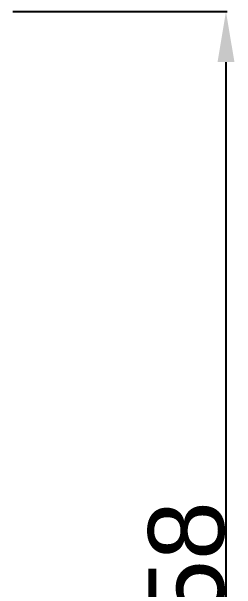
# Model space of a CAD drawing. Header units: millimetres. Extents: x -1893 to 2799, y -925 to 2353.
# Drawn here: x 1333.6 to 1422.6, y 1739.9 to 1968.9 of the extents above; entities that cross this region are included whole.
import ezdxf

# ---------------------------------------------------------------- set-up
doc = ezdxf.new("R2010")
doc.units = ezdxf.units.MM
doc.header["$MEASUREMENT"] = 0
doc.layers.add('Domyślny', color=7, linetype='Continuous', true_color=0x000000)
doc.styles.add('Arial', font='')
doc.styles.get('Arial').set_extended_font_data('Arial')
doc.dimstyles.new('Domyślny', dxfattribs={"dimtxt": 30, "dimasz": 20, "dimexe": 0.5, "dimexo": 0.5, "dimgap": 0.25, "dimtad": 1, "dimtoh": 1, "dimdec": 0, "dimzin": 1, "dimdsep": 46, "dimtxsty": 'Arial', "dimcen": 0.5, "dimazin": 0, "dimtfac": 1, "dimtdec": 4, "dimtix": 1, "dimtmove": 1, "dimatfit": 3, "dimfxl": 0, "dimtolj": 1, "dimtzin": 1, "dimarcsym": 0})

# ---------------------------------------------------------------- blocks, each defined once
blk = doc.blocks.new('*D1')
at = {"layer": 'Defpoints', "color": 0}
for p in [(1333.64, 1968.9), (1333.64, 1510.9), (1418.43, 1510.9)]:
    blk.add_point(p, dxfattribs=at)
at = {"layer": 'Domyślny', "color": 0, "lineweight": -2}
for p, q in [((1334.14, 1968.9), (1418.93, 1968.9)), ((1418.43, 1948.9), (1418.43, 1530.9)), ((1334.14, 1510.9), (1418.93, 1510.9))]:
    blk.add_line(p, q, dxfattribs=at)
at = {"layer": 'Domyślny', "color": 0}
for points in [[(1421.77, 1948.9), (1415.1, 1948.9), (1418.43, 1968.9)], [(1415.1, 1530.9), (1421.77, 1530.9), (1418.43, 1510.9)]]:
    blk.add_solid(points, dxfattribs=at)
at = {"layer": 'Domyślny', "color": 0, "insert": (1402.87, 1739.9), "char_height": 30, "attachment_point": 5, "rotation": 90, "style": 'Arial'}
blk.add_mtext('\\A1;458', dxfattribs=at)

msp = doc.modelspace()

# ---------------------------------------------------------------- dimensions: what is measured, and where the dimension line sits
at = {"layer": 'Domyślny'}
dim = msp.add_aligned_dim(p1=(1333.64, 1968.9), p2=(1333.64, 1510.9), distance=84.79, dimstyle='Domyślny', dxfattribs=at)
dim.commit()
dim.dimension.update_dxf_attribs({"geometry": '*D1', "text_midpoint": (1402.87, 1739.9)})

doc.saveas('drawing.dxf')
